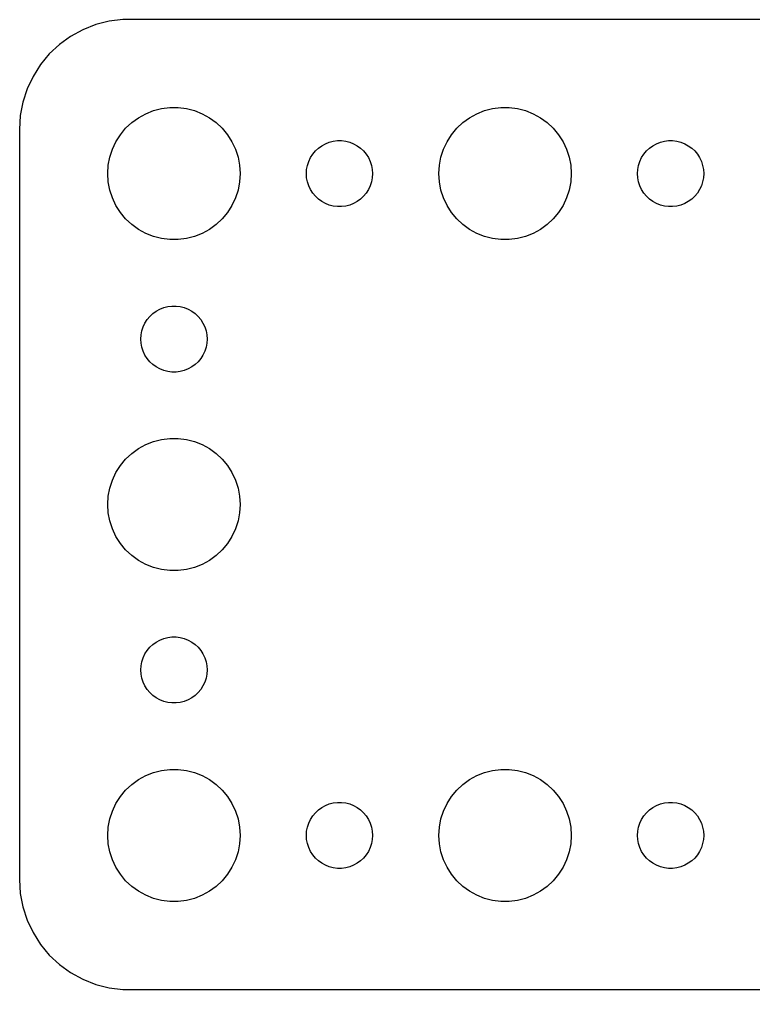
# Model space of a CAD drawing. Header units: metres. Extents: x -37 to 37, y 248 to 508.
# Drawn here: x -37 to -3.74, y 464.01 to 507.99 of the extents above; entities that cross this region are included whole.
import ezdxf

# ---------------------------------------------------------------- set-up
doc = ezdxf.new("R2010")
doc.units = ezdxf.units.M

msp = doc.modelspace()

# ---------------------------------------------------------------- linework, layer by layer
for p, q in [((-32.3139, 507.99), (-32.9369, 507.911)), ((32.3139, 507.99), (-32.3139, 507.99)), ((-33.5451, 507.755), (-34.1289, 507.524)), ((-32.9369, 507.911), (-33.5451, 507.755)), ((-34.6791, 507.222), (-35.1871, 506.853)), ((-34.1289, 507.524), (-34.6791, 507.222)), ((-35.1871, 506.853), (-35.6448, 506.423)), ((-35.6448, 506.423), (-36.0451, 505.939)), ((-36.0451, 505.939), (-36.3815, 505.409)), ((-36.3815, 505.409), (-36.6489, 504.841)), ((-36.6489, 504.841), (-36.8429, 504.243)), ((-36.8429, 504.243), (-36.9606, 503.627)), ((-36.9606, 503.627), (-37, 503)), ((-31.6075, 503.533), (-31.2773, 503.714)), ((-31.2773, 503.714), (-30.927, 503.853)), ((-30.927, 503.853), (-30.5621, 503.947)), ((-30.5621, 503.947), (-30.1884, 503.994)), ((-30.1884, 503.994), (-29.8116, 503.994)), ((-29.8116, 503.994), (-29.4379, 503.947)), ((-29.4379, 503.947), (-29.0729, 503.853)), ((-29.0729, 503.853), (-28.7227, 503.714)), ((-28.7227, 503.714), (-28.3925, 503.533)), ((-16.6075, 503.533), (-16.2773, 503.714)), ((-16.2773, 503.714), (-15.927, 503.853)), ((-15.927, 503.853), (-15.5621, 503.947)), ((-15.5621, 503.947), (-15.1884, 503.994)), ((-15.1884, 503.994), (-14.8116, 503.994)), ((-14.8116, 503.994), (-14.4379, 503.947)), ((-14.4379, 503.947), (-14.0729, 503.853)), ((-14.0729, 503.853), (-13.7227, 503.714)), ((-13.7227, 503.714), (-13.3925, 503.533)), ((-32.1869, 503.054), (-31.9123, 503.312)), ((-31.9123, 503.312), (-31.6075, 503.533)), ((-28.3925, 503.533), (-28.0877, 503.312)), ((-28.0877, 503.312), (-27.8131, 503.054)), ((-17.1869, 503.054), (-16.9123, 503.312)), ((-16.9123, 503.312), (-16.6075, 503.533)), ((-13.3925, 503.533), (-13.0877, 503.312)), ((-13.0877, 503.312), (-12.8131, 503.054)), ((-37, 503), (-37, 469)), ((-32.6289, 502.445), (-32.427, 502.763)), ((-32.427, 502.763), (-32.1869, 503.054)), ((-27.8131, 503.054), (-27.5729, 502.763)), ((-27.5729, 502.763), (-27.3711, 502.445)), ((-17.6289, 502.445), (-17.427, 502.763)), ((-17.427, 502.763), (-17.1869, 503.054)), ((-12.8131, 503.054), (-12.5729, 502.763)), ((-12.5729, 502.763), (-12.3711, 502.445)), ((-32.7893, 502.104), (-32.6289, 502.445)), ((-27.3711, 502.445), (-27.2107, 502.104)), ((-23.4561, 502.156), (-23.3037, 502.266)), ((-23.3037, 502.266), (-23.1387, 502.357)), ((-23.1387, 502.357), (-22.9635, 502.427)), ((-22.9635, 502.427), (-22.7811, 502.473)), ((-22.7811, 502.473), (-22.5942, 502.497)), ((-22.5942, 502.497), (-22.4058, 502.497)), ((-22.4058, 502.497), (-22.2189, 502.473)), ((-22.2189, 502.473), (-22.0365, 502.427)), ((-22.0365, 502.427), (-21.8613, 502.357)), ((-21.8613, 502.357), (-21.6963, 502.266)), ((-21.6963, 502.266), (-21.5439, 502.156)), ((-17.7893, 502.104), (-17.6289, 502.445)), ((-12.3711, 502.445), (-12.2107, 502.104)), ((-8.45613, 502.156), (-8.30373, 502.266)), ((-8.30373, 502.266), (-8.13866, 502.357)), ((-8.13866, 502.357), (-7.96352, 502.427)), ((-7.96352, 502.427), (-7.78107, 502.473)), ((-7.78107, 502.473), (-7.59418, 502.497)), ((-7.59418, 502.497), (-7.40581, 502.497)), ((-7.40581, 502.497), (-7.21892, 502.473)), ((-7.21892, 502.473), (-7.03647, 502.427)), ((-7.03647, 502.427), (-6.86133, 502.357)), ((-6.86133, 502.357), (-6.69626, 502.266)), ((-6.69626, 502.266), (-6.54385, 502.156)), ((-32.9057, 501.746), (-32.7893, 502.104)), ((-27.2107, 502.104), (-27.0942, 501.746)), ((-23.8145, 501.723), (-23.7135, 501.882)), ((-23.7135, 501.882), (-23.5934, 502.027)), ((-23.5934, 502.027), (-23.4561, 502.156)), ((-21.5439, 502.156), (-21.4065, 502.027)), ((-21.4065, 502.027), (-21.2865, 501.882)), ((-21.2865, 501.882), (-21.1855, 501.723)), ((-17.9057, 501.746), (-17.7893, 502.104)), ((-12.2107, 502.104), (-12.0942, 501.746)), ((-8.81445, 501.723), (-8.71352, 501.882)), ((-8.71352, 501.882), (-8.59344, 502.027)), ((-8.59344, 502.027), (-8.45613, 502.156)), ((-6.54385, 502.156), (-6.40654, 502.027)), ((-6.40654, 502.027), (-6.28647, 501.882)), ((-6.28647, 501.882), (-6.18553, 501.723)), ((-33, 501), (-32.9763, 501.376)), ((-32.9763, 501.376), (-32.9057, 501.746)), ((-27.0942, 501.746), (-27.0237, 501.376)), ((-27.0237, 501.376), (-27, 501)), ((-23.9882, 501.188), (-23.9529, 501.373)), ((-23.9529, 501.373), (-23.8947, 501.552)), ((-23.8947, 501.552), (-23.8145, 501.723)), ((-21.1855, 501.723), (-21.1053, 501.552)), ((-21.1053, 501.552), (-21.0471, 501.373)), ((-21.0471, 501.373), (-21.0118, 501.188)), ((-18, 501), (-17.9763, 501.376)), ((-17.9763, 501.376), (-17.9057, 501.746)), ((-12.0942, 501.746), (-12.0237, 501.376)), ((-12.0237, 501.376), (-12, 501)), ((-8.98816, 501.188), (-8.95287, 501.373)), ((-8.95287, 501.373), (-8.89465, 501.552)), ((-8.89465, 501.552), (-8.81445, 501.723)), ((-6.18553, 501.723), (-6.10533, 501.552)), ((-6.10533, 501.552), (-6.04712, 501.373)), ((-6.04712, 501.373), (-6.01183, 501.188)), ((-32.9763, 500.624), (-33, 501)), ((-27, 501), (-27.0237, 500.624)), ((-24, 501), (-23.9882, 501.188)), ((-23.9882, 500.812), (-24, 501)), ((-21.0118, 501.188), (-21, 501)), ((-21, 501), (-21.0118, 500.812)), ((-17.9763, 500.624), (-18, 501)), ((-12, 501), (-12.0237, 500.624)), ((-9, 501), (-8.98816, 501.188)), ((-8.98816, 500.812), (-9, 501)), ((-6.01183, 501.188), (-6, 501)), ((-6, 501), (-6.01183, 500.812)), ((-32.9057, 500.254), (-32.9763, 500.624)), ((-27.0237, 500.624), (-27.0942, 500.254)), ((-23.9529, 500.627), (-23.9882, 500.812)), ((-23.8947, 500.448), (-23.9529, 500.627)), ((-21.0471, 500.627), (-21.1053, 500.448)), ((-21.0118, 500.812), (-21.0471, 500.627)), ((-17.9057, 500.254), (-17.9763, 500.624)), ((-12.0237, 500.624), (-12.0942, 500.254)), ((-8.95287, 500.627), (-8.98816, 500.812)), ((-8.89465, 500.448), (-8.95287, 500.627)), ((-6.04712, 500.627), (-6.10533, 500.448)), ((-6.01183, 500.812), (-6.04712, 500.627)), ((-32.7893, 499.896), (-32.9057, 500.254)), ((-27.0942, 500.254), (-27.2107, 499.896)), ((-23.8145, 500.277), (-23.8947, 500.448)), ((-23.7135, 500.118), (-23.8145, 500.277)), ((-23.5934, 499.973), (-23.7135, 500.118)), ((-21.2865, 500.118), (-21.4065, 499.973)), ((-21.1855, 500.277), (-21.2865, 500.118)), ((-21.1053, 500.448), (-21.1855, 500.277)), ((-17.7893, 499.896), (-17.9057, 500.254)), ((-12.0942, 500.254), (-12.2107, 499.896)), ((-8.81445, 500.277), (-8.89465, 500.448)), ((-8.71352, 500.118), (-8.81445, 500.277)), ((-8.59344, 499.973), (-8.71352, 500.118)), ((-6.28647, 500.118), (-6.40654, 499.973)), ((-6.18553, 500.277), (-6.28647, 500.118)), ((-6.10533, 500.448), (-6.18553, 500.277)), ((-32.6289, 499.555), (-32.7893, 499.896)), ((-27.2107, 499.896), (-27.3711, 499.555)), ((-23.4561, 499.844), (-23.5934, 499.973)), ((-23.3037, 499.734), (-23.4561, 499.844)), ((-23.1387, 499.643), (-23.3037, 499.734)), ((-22.9635, 499.573), (-23.1387, 499.643)), ((-21.8613, 499.643), (-22.0365, 499.573)), ((-21.6963, 499.734), (-21.8613, 499.643)), ((-21.5439, 499.844), (-21.6963, 499.734)), ((-21.4065, 499.973), (-21.5439, 499.844)), ((-17.6289, 499.555), (-17.7893, 499.896)), ((-12.2107, 499.896), (-12.3711, 499.555)), ((-8.45613, 499.844), (-8.59344, 499.973)), ((-8.30373, 499.734), (-8.45613, 499.844)), ((-8.13866, 499.643), (-8.30373, 499.734)), ((-7.96352, 499.573), (-8.13866, 499.643)), ((-6.86133, 499.643), (-7.03647, 499.573)), ((-6.69626, 499.734), (-6.86133, 499.643)), ((-6.54385, 499.844), (-6.69626, 499.734)), ((-6.40654, 499.973), (-6.54385, 499.844)), ((-32.427, 499.237), (-32.6289, 499.555)), ((-32.1869, 498.946), (-32.427, 499.237)), ((-27.5729, 499.237), (-27.8131, 498.946)), ((-27.3711, 499.555), (-27.5729, 499.237)), ((-22.7811, 499.527), (-22.9635, 499.573)), ((-22.5942, 499.503), (-22.7811, 499.527)), ((-22.4058, 499.503), (-22.5942, 499.503)), ((-22.2189, 499.527), (-22.4058, 499.503)), ((-22.0365, 499.573), (-22.2189, 499.527)), ((-17.427, 499.237), (-17.6289, 499.555)), ((-17.1869, 498.946), (-17.427, 499.237)), ((-12.5729, 499.237), (-12.8131, 498.946)), ((-12.3711, 499.555), (-12.5729, 499.237)), ((-7.78107, 499.527), (-7.96352, 499.573)), ((-7.59418, 499.503), (-7.78107, 499.527)), ((-7.40581, 499.503), (-7.59418, 499.503)), ((-7.21892, 499.527), (-7.40581, 499.503)), ((-7.03647, 499.573), (-7.21892, 499.527)), ((-31.9123, 498.688), (-32.1869, 498.946)), ((-27.8131, 498.946), (-28.0877, 498.688)), ((-16.9123, 498.688), (-17.1869, 498.946)), ((-12.8131, 498.946), (-13.0877, 498.688)), ((-31.6075, 498.467), (-31.9123, 498.688)), ((-31.2773, 498.286), (-31.6075, 498.467)), ((-28.3925, 498.467), (-28.7227, 498.286)), ((-28.0877, 498.688), (-28.3925, 498.467)), ((-16.6075, 498.467), (-16.9123, 498.688)), ((-16.2773, 498.286), (-16.6075, 498.467)), ((-13.3925, 498.467), (-13.7227, 498.286)), ((-13.0877, 498.688), (-13.3925, 498.467)), ((-30.927, 498.147), (-31.2773, 498.286)), ((-30.5621, 498.053), (-30.927, 498.147)), ((-30.1884, 498.006), (-30.5621, 498.053)), ((-29.8116, 498.006), (-30.1884, 498.006)), ((-29.4379, 498.053), (-29.8116, 498.006)), ((-29.0729, 498.147), (-29.4379, 498.053)), ((-28.7227, 498.286), (-29.0729, 498.147)), ((-15.927, 498.147), (-16.2773, 498.286)), ((-15.5621, 498.053), (-15.927, 498.147)), ((-15.1884, 498.006), (-15.5621, 498.053)), ((-14.8116, 498.006), (-15.1884, 498.006)), ((-14.4379, 498.053), (-14.8116, 498.006)), ((-14.0729, 498.147), (-14.4379, 498.053)), ((-13.7227, 498.286), (-14.0729, 498.147)), ((-30.8037, 494.766), (-30.6387, 494.857)), ((-30.6387, 494.857), (-30.4635, 494.927)), ((-30.4635, 494.927), (-30.2811, 494.973)), ((-30.2811, 494.973), (-30.0942, 494.997)), ((-30.0942, 494.997), (-29.9058, 494.997)), ((-29.9058, 494.997), (-29.7189, 494.973)), ((-29.7189, 494.973), (-29.5365, 494.927)), ((-29.5365, 494.927), (-29.3613, 494.857)), ((-29.3613, 494.857), (-29.1963, 494.766)), ((-31.3145, 494.223), (-31.2135, 494.382)), ((-31.2135, 494.382), (-31.0934, 494.527)), ((-31.0934, 494.527), (-30.9561, 494.656)), ((-30.9561, 494.656), (-30.8037, 494.766)), ((-29.1963, 494.766), (-29.0439, 494.656)), ((-29.0439, 494.656), (-28.9065, 494.527)), ((-28.9065, 494.527), (-28.7865, 494.382)), ((-28.7865, 494.382), (-28.6855, 494.223)), ((-31.4529, 493.873), (-31.3947, 494.052)), ((-31.3947, 494.052), (-31.3145, 494.223)), ((-28.6855, 494.223), (-28.6053, 494.052)), ((-28.6053, 494.052), (-28.5471, 493.873)), ((-31.5, 493.5), (-31.4882, 493.688)), ((-31.4882, 493.312), (-31.5, 493.5)), ((-31.4882, 493.688), (-31.4529, 493.873)), ((-28.5471, 493.873), (-28.5118, 493.688)), ((-28.5118, 493.688), (-28.5, 493.5)), ((-28.5, 493.5), (-28.5118, 493.312)), ((-31.4529, 493.127), (-31.4882, 493.312)), ((-31.3947, 492.948), (-31.4529, 493.127)), ((-28.5471, 493.127), (-28.6053, 492.948)), ((-28.5118, 493.312), (-28.5471, 493.127)), ((-31.3145, 492.777), (-31.3947, 492.948)), ((-31.2135, 492.618), (-31.3145, 492.777)), ((-31.0934, 492.473), (-31.2135, 492.618)), ((-28.7865, 492.618), (-28.9065, 492.473)), ((-28.6855, 492.777), (-28.7865, 492.618)), ((-28.6053, 492.948), (-28.6855, 492.777)), ((-30.9561, 492.344), (-31.0934, 492.473)), ((-30.8037, 492.234), (-30.9561, 492.344)), ((-30.6387, 492.143), (-30.8037, 492.234)), ((-30.4635, 492.073), (-30.6387, 492.143)), ((-29.3613, 492.143), (-29.5365, 492.073)), ((-29.1963, 492.234), (-29.3613, 492.143)), ((-29.0439, 492.344), (-29.1963, 492.234)), ((-28.9065, 492.473), (-29.0439, 492.344)), ((-30.2811, 492.027), (-30.4635, 492.073)), ((-30.0942, 492.003), (-30.2811, 492.027)), ((-29.9058, 492.003), (-30.0942, 492.003)), ((-29.7189, 492.027), (-29.9058, 492.003)), ((-29.5365, 492.073), (-29.7189, 492.027)), ((-31.6075, 488.533), (-31.2773, 488.714)), ((-31.2773, 488.714), (-30.927, 488.853)), ((-30.927, 488.853), (-30.5621, 488.947)), ((-30.5621, 488.947), (-30.1884, 488.994)), ((-30.1884, 488.994), (-29.8116, 488.994)), ((-29.8116, 488.994), (-29.4379, 488.947)), ((-29.4379, 488.947), (-29.0729, 488.853)), ((-29.0729, 488.853), (-28.7227, 488.714)), ((-28.7227, 488.714), (-28.3925, 488.533)), ((-32.1869, 488.054), (-31.9123, 488.312)), ((-31.9123, 488.312), (-31.6075, 488.533)), ((-28.3925, 488.533), (-28.0877, 488.312)), ((-28.0877, 488.312), (-27.8131, 488.054)), ((-32.6289, 487.445), (-32.427, 487.763)), ((-32.427, 487.763), (-32.1869, 488.054)), ((-27.8131, 488.054), (-27.5729, 487.763)), ((-27.5729, 487.763), (-27.3711, 487.445)), ((-32.7893, 487.104), (-32.6289, 487.445)), ((-27.3711, 487.445), (-27.2107, 487.104)), ((-32.9057, 486.746), (-32.7893, 487.104)), ((-27.2107, 487.104), (-27.0942, 486.746)), ((-32.9763, 486.376), (-32.9057, 486.746)), ((-27.0942, 486.746), (-27.0237, 486.376)), ((-33, 486), (-32.9763, 486.376)), ((-32.9763, 485.624), (-33, 486)), ((-27.0237, 486.376), (-27, 486)), ((-27, 486), (-27.0237, 485.624)), ((-32.9057, 485.254), (-32.9763, 485.624)), ((-27.0237, 485.624), (-27.0942, 485.254)), ((-32.7893, 484.896), (-32.9057, 485.254)), ((-27.0942, 485.254), (-27.2107, 484.896)), ((-32.6289, 484.555), (-32.7893, 484.896)), ((-27.2107, 484.896), (-27.3711, 484.555)), ((-32.427, 484.237), (-32.6289, 484.555)), ((-32.1869, 483.946), (-32.427, 484.237)), ((-27.5729, 484.237), (-27.8131, 483.946)), ((-27.3711, 484.555), (-27.5729, 484.237)), ((-31.9123, 483.688), (-32.1869, 483.946)), ((-27.8131, 483.946), (-28.0877, 483.688)), ((-31.6075, 483.467), (-31.9123, 483.688)), ((-31.2773, 483.286), (-31.6075, 483.467)), ((-28.3925, 483.467), (-28.7227, 483.286)), ((-28.0877, 483.688), (-28.3925, 483.467)), ((-30.927, 483.147), (-31.2773, 483.286)), ((-30.5621, 483.053), (-30.927, 483.147)), ((-30.1884, 483.006), (-30.5621, 483.053)), ((-29.8116, 483.006), (-30.1884, 483.006)), ((-29.4379, 483.053), (-29.8116, 483.006)), ((-29.0729, 483.147), (-29.4379, 483.053)), ((-28.7227, 483.286), (-29.0729, 483.147)), ((-30.8037, 479.766), (-30.6387, 479.857)), ((-30.6387, 479.857), (-30.4635, 479.927)), ((-30.4635, 479.927), (-30.2811, 479.973)), ((-30.2811, 479.973), (-30.0942, 479.997)), ((-30.0942, 479.997), (-29.9058, 479.997)), ((-29.9058, 479.997), (-29.7189, 479.973)), ((-29.7189, 479.973), (-29.5365, 479.927)), ((-29.5365, 479.927), (-29.3613, 479.857)), ((-29.3613, 479.857), (-29.1963, 479.766)), ((-31.2135, 479.382), (-31.0934, 479.527)), ((-31.0934, 479.527), (-30.9561, 479.656)), ((-30.9561, 479.656), (-30.8037, 479.766)), ((-29.1963, 479.766), (-29.0439, 479.656)), ((-29.0439, 479.656), (-28.9065, 479.527)), ((-28.9065, 479.527), (-28.7865, 479.382)), ((-31.4529, 478.873), (-31.3947, 479.052)), ((-31.3947, 479.052), (-31.3145, 479.223)), ((-31.3145, 479.223), (-31.2135, 479.382)), ((-28.7865, 479.382), (-28.6855, 479.223)), ((-28.6855, 479.223), (-28.6053, 479.052)), ((-28.6053, 479.052), (-28.5471, 478.873)), ((-31.5, 478.5), (-31.4882, 478.688)), ((-31.4882, 478.688), (-31.4529, 478.873)), ((-28.5471, 478.873), (-28.5118, 478.688)), ((-28.5118, 478.688), (-28.5, 478.5)), ((-31.4882, 478.312), (-31.5, 478.5)), ((-31.4529, 478.127), (-31.4882, 478.312)), ((-31.3947, 477.948), (-31.4529, 478.127)), ((-28.5471, 478.127), (-28.6053, 477.948)), ((-28.5118, 478.312), (-28.5471, 478.127)), ((-28.5, 478.5), (-28.5118, 478.312)), ((-31.3145, 477.777), (-31.3947, 477.948)), ((-31.2135, 477.618), (-31.3145, 477.777)), ((-28.6855, 477.777), (-28.7865, 477.618)), ((-28.6053, 477.948), (-28.6855, 477.777)), ((-31.0934, 477.473), (-31.2135, 477.618)), ((-30.9561, 477.344), (-31.0934, 477.473)), ((-30.8037, 477.234), (-30.9561, 477.344)), ((-30.6387, 477.143), (-30.8037, 477.234)), ((-29.1963, 477.234), (-29.3613, 477.143)), ((-29.0439, 477.344), (-29.1963, 477.234)), ((-28.9065, 477.473), (-29.0439, 477.344)), ((-28.7865, 477.618), (-28.9065, 477.473)), ((-30.4635, 477.073), (-30.6387, 477.143)), ((-30.2811, 477.027), (-30.4635, 477.073)), ((-30.0942, 477.003), (-30.2811, 477.027)), ((-29.9058, 477.003), (-30.0942, 477.003)), ((-29.7189, 477.027), (-29.9058, 477.003)), ((-29.5365, 477.073), (-29.7189, 477.027)), ((-29.3613, 477.143), (-29.5365, 477.073)), ((-31.6075, 473.533), (-31.2773, 473.714)), ((-31.2773, 473.714), (-30.927, 473.853)), ((-30.927, 473.853), (-30.5621, 473.947)), ((-30.5621, 473.947), (-30.1884, 473.994)), ((-30.1884, 473.994), (-29.8116, 473.994)), ((-29.8116, 473.994), (-29.4379, 473.947)), ((-29.4379, 473.947), (-29.0729, 473.853)), ((-29.0729, 473.853), (-28.7227, 473.714)), ((-28.7227, 473.714), (-28.3925, 473.533)), ((-16.6075, 473.533), (-16.2773, 473.714)), ((-16.2773, 473.714), (-15.927, 473.853)), ((-15.927, 473.853), (-15.5621, 473.947)), ((-15.5621, 473.947), (-15.1884, 473.994)), ((-15.1884, 473.994), (-14.8116, 473.994)), ((-14.8116, 473.994), (-14.4379, 473.947)), ((-14.4379, 473.947), (-14.0729, 473.853)), ((-14.0729, 473.853), (-13.7227, 473.714)), ((-13.7227, 473.714), (-13.3925, 473.533)), ((-32.1869, 473.054), (-31.9123, 473.312)), ((-31.9123, 473.312), (-31.6075, 473.533)), ((-28.3925, 473.533), (-28.0877, 473.312)), ((-28.0877, 473.312), (-27.8131, 473.054)), ((-17.1869, 473.054), (-16.9123, 473.312)), ((-16.9123, 473.312), (-16.6075, 473.533)), ((-13.3925, 473.533), (-13.0877, 473.312)), ((-13.0877, 473.312), (-12.8131, 473.054)), ((-32.427, 472.763), (-32.1869, 473.054)), ((-27.8131, 473.054), (-27.5729, 472.763)), ((-17.427, 472.763), (-17.1869, 473.054)), ((-12.8131, 473.054), (-12.5729, 472.763)), ((-32.7893, 472.104), (-32.6289, 472.445)), ((-32.6289, 472.445), (-32.427, 472.763)), ((-27.5729, 472.763), (-27.3711, 472.445)), ((-27.3711, 472.445), (-27.2107, 472.104)), ((-23.3037, 472.266), (-23.1387, 472.357)), ((-23.1387, 472.357), (-22.9635, 472.427)), ((-22.9635, 472.427), (-22.7811, 472.473)), ((-22.7811, 472.473), (-22.5942, 472.497)), ((-22.5942, 472.497), (-22.4058, 472.497)), ((-22.4058, 472.497), (-22.2189, 472.473)), ((-22.2189, 472.473), (-22.0365, 472.427)), ((-22.0365, 472.427), (-21.8613, 472.357)), ((-21.8613, 472.357), (-21.6963, 472.266)), ((-17.7893, 472.104), (-17.6289, 472.445)), ((-17.6289, 472.445), (-17.427, 472.763)), ((-12.5729, 472.763), (-12.3711, 472.445)), ((-12.3711, 472.445), (-12.2107, 472.104)), ((-8.30373, 472.266), (-8.13866, 472.357)), ((-8.13866, 472.357), (-7.96352, 472.427)), ((-7.96352, 472.427), (-7.78107, 472.473)), ((-7.78107, 472.473), (-7.59418, 472.497)), ((-7.59418, 472.497), (-7.40581, 472.497)), ((-7.40581, 472.497), (-7.21892, 472.473)), ((-7.21892, 472.473), (-7.03647, 472.427)), ((-7.03647, 472.427), (-6.86133, 472.357)), ((-6.86133, 472.357), (-6.69626, 472.266)), ((-32.9057, 471.746), (-32.7893, 472.104)), ((-27.2107, 472.104), (-27.0942, 471.746)), ((-23.7135, 471.882), (-23.5934, 472.027)), ((-23.5934, 472.027), (-23.4561, 472.156)), ((-23.4561, 472.156), (-23.3037, 472.266)), ((-21.6963, 472.266), (-21.5439, 472.156)), ((-21.5439, 472.156), (-21.4065, 472.027)), ((-21.4065, 472.027), (-21.2865, 471.882)), ((-17.9057, 471.746), (-17.7893, 472.104)), ((-12.2107, 472.104), (-12.0942, 471.746)), ((-8.71352, 471.882), (-8.59344, 472.027)), ((-8.59344, 472.027), (-8.45613, 472.156)), ((-8.45613, 472.156), (-8.30373, 472.266)), ((-6.69626, 472.266), (-6.54385, 472.156)), ((-6.54385, 472.156), (-6.40654, 472.027)), ((-6.40654, 472.027), (-6.28647, 471.882)), ((-32.9763, 471.376), (-32.9057, 471.746)), ((-27.0942, 471.746), (-27.0237, 471.376)), ((-23.9529, 471.373), (-23.8947, 471.552)), ((-23.8947, 471.552), (-23.8145, 471.723)), ((-23.8145, 471.723), (-23.7135, 471.882)), ((-21.2865, 471.882), (-21.1855, 471.723)), ((-21.1855, 471.723), (-21.1053, 471.552)), ((-21.1053, 471.552), (-21.0471, 471.373)), ((-17.9763, 471.376), (-17.9057, 471.746)), ((-12.0942, 471.746), (-12.0237, 471.376)), ((-8.95287, 471.373), (-8.89465, 471.552)), ((-8.89465, 471.552), (-8.81445, 471.723)), ((-8.81445, 471.723), (-8.71352, 471.882)), ((-6.28647, 471.882), (-6.18553, 471.723)), ((-6.18553, 471.723), (-6.10533, 471.552)), ((-6.10533, 471.552), (-6.04712, 471.373)), ((-33, 471), (-32.9763, 471.376)), ((-27.0237, 471.376), (-27, 471)), ((-24, 471), (-23.9882, 471.188)), ((-23.9882, 471.188), (-23.9529, 471.373)), ((-21.0471, 471.373), (-21.0118, 471.188)), ((-21.0118, 471.188), (-21, 471)), ((-18, 471), (-17.9763, 471.376)), ((-12.0237, 471.376), (-12, 471)), ((-9, 471), (-8.98816, 471.188)), ((-8.98816, 471.188), (-8.95287, 471.373)), ((-6.04712, 471.373), (-6.01183, 471.188)), ((-6.01183, 471.188), (-6, 471)), ((-32.9763, 470.624), (-33, 471)), ((-32.9057, 470.254), (-32.9763, 470.624)), ((-27.0237, 470.624), (-27.0942, 470.254)), ((-27, 471), (-27.0237, 470.624)), ((-23.9882, 470.812), (-24, 471)), ((-23.9529, 470.627), (-23.9882, 470.812)), ((-23.8947, 470.448), (-23.9529, 470.627)), ((-21.0471, 470.627), (-21.1053, 470.448)), ((-21.0118, 470.812), (-21.0471, 470.627)), ((-21, 471), (-21.0118, 470.812)), ((-17.9763, 470.624), (-18, 471)), ((-17.9057, 470.254), (-17.9763, 470.624)), ((-12.0237, 470.624), (-12.0942, 470.254)), ((-12, 471), (-12.0237, 470.624)), ((-8.98816, 470.812), (-9, 471)), ((-8.95287, 470.627), (-8.98816, 470.812)), ((-8.89465, 470.448), (-8.95287, 470.627)), ((-6.04712, 470.627), (-6.10533, 470.448)), ((-6.01183, 470.812), (-6.04712, 470.627)), ((-6, 471), (-6.01183, 470.812)), ((-32.7893, 469.896), (-32.9057, 470.254)), ((-27.0942, 470.254), (-27.2107, 469.896)), ((-23.8145, 470.277), (-23.8947, 470.448)), ((-23.7135, 470.118), (-23.8145, 470.277)), ((-21.1855, 470.277), (-21.2865, 470.118)), ((-21.1053, 470.448), (-21.1855, 470.277)), ((-17.7893, 469.896), (-17.9057, 470.254)), ((-12.0942, 470.254), (-12.2107, 469.896)), ((-8.81445, 470.277), (-8.89465, 470.448)), ((-8.71352, 470.118), (-8.81445, 470.277)), ((-6.18553, 470.277), (-6.28647, 470.118)), ((-6.10533, 470.448), (-6.18553, 470.277)), ((-32.6289, 469.555), (-32.7893, 469.896)), ((-27.2107, 469.896), (-27.3711, 469.555)), ((-23.5934, 469.973), (-23.7135, 470.118)), ((-23.4561, 469.844), (-23.5934, 469.973)), ((-23.3037, 469.734), (-23.4561, 469.844)), ((-23.1387, 469.643), (-23.3037, 469.734)), ((-21.6963, 469.734), (-21.8613, 469.643)), ((-21.5439, 469.844), (-21.6963, 469.734)), ((-21.4065, 469.973), (-21.5439, 469.844)), ((-21.2865, 470.118), (-21.4065, 469.973)), ((-17.6289, 469.555), (-17.7893, 469.896)), ((-12.2107, 469.896), (-12.3711, 469.555)), ((-8.59344, 469.973), (-8.71352, 470.118)), ((-8.45613, 469.844), (-8.59344, 469.973)), ((-8.30373, 469.734), (-8.45613, 469.844)), ((-8.13866, 469.643), (-8.30373, 469.734)), ((-6.69626, 469.734), (-6.86133, 469.643)), ((-6.54385, 469.844), (-6.69626, 469.734)), ((-6.40654, 469.973), (-6.54385, 469.844)), ((-6.28647, 470.118), (-6.40654, 469.973)), ((-32.427, 469.237), (-32.6289, 469.555)), ((-27.3711, 469.555), (-27.5729, 469.237)), ((-22.9635, 469.573), (-23.1387, 469.643)), ((-22.7811, 469.527), (-22.9635, 469.573)), ((-22.5942, 469.503), (-22.7811, 469.527)), ((-22.4058, 469.503), (-22.5942, 469.503)), ((-22.2189, 469.527), (-22.4058, 469.503)), ((-22.0365, 469.573), (-22.2189, 469.527)), ((-21.8613, 469.643), (-22.0365, 469.573)), ((-17.427, 469.237), (-17.6289, 469.555)), ((-12.3711, 469.555), (-12.5729, 469.237)), ((-7.96352, 469.573), (-8.13866, 469.643)), ((-7.78107, 469.527), (-7.96352, 469.573)), ((-7.59418, 469.503), (-7.78107, 469.527)), ((-7.40581, 469.503), (-7.59418, 469.503)), ((-7.21892, 469.527), (-7.40581, 469.503)), ((-7.03647, 469.573), (-7.21892, 469.527)), ((-6.86133, 469.643), (-7.03647, 469.573)), ((-37, 469), (-36.9606, 468.373)), ((-32.1869, 468.946), (-32.427, 469.237)), ((-31.9123, 468.688), (-32.1869, 468.946)), ((-27.8131, 468.946), (-28.0877, 468.688)), ((-27.5729, 469.237), (-27.8131, 468.946)), ((-17.1869, 468.946), (-17.427, 469.237)), ((-16.9123, 468.688), (-17.1869, 468.946)), ((-12.8131, 468.946), (-13.0877, 468.688)), ((-12.5729, 469.237), (-12.8131, 468.946)), ((-31.6075, 468.467), (-31.9123, 468.688)), ((-31.2773, 468.286), (-31.6075, 468.467)), ((-28.3925, 468.467), (-28.7227, 468.286)), ((-28.0877, 468.688), (-28.3925, 468.467)), ((-16.6075, 468.467), (-16.9123, 468.688)), ((-16.2773, 468.286), (-16.6075, 468.467)), ((-13.3925, 468.467), (-13.7227, 468.286)), ((-13.0877, 468.688), (-13.3925, 468.467)), ((-36.9606, 468.373), (-36.8429, 467.757)), ((-30.927, 468.147), (-31.2773, 468.286)), ((-30.5621, 468.053), (-30.927, 468.147)), ((-30.1884, 468.006), (-30.5621, 468.053)), ((-29.8116, 468.006), (-30.1884, 468.006)), ((-29.4379, 468.053), (-29.8116, 468.006)), ((-29.0729, 468.147), (-29.4379, 468.053)), ((-28.7227, 468.286), (-29.0729, 468.147)), ((-15.927, 468.147), (-16.2773, 468.286)), ((-15.5621, 468.053), (-15.927, 468.147)), ((-15.1884, 468.006), (-15.5621, 468.053)), ((-14.8116, 468.006), (-15.1884, 468.006)), ((-14.4379, 468.053), (-14.8116, 468.006)), ((-14.0729, 468.147), (-14.4379, 468.053)), ((-13.7227, 468.286), (-14.0729, 468.147)), ((-36.8429, 467.757), (-36.6489, 467.159)), ((-36.6489, 467.159), (-36.3815, 466.591)), ((-36.3815, 466.591), (-36.0451, 466.061)), ((-36.0451, 466.061), (-35.6448, 465.577)), ((-35.6448, 465.577), (-35.1871, 465.147)), ((-35.1871, 465.147), (-34.6791, 464.778)), ((-34.6791, 464.778), (-34.1289, 464.476)), ((-34.1289, 464.476), (-33.5451, 464.245)), ((-33.5451, 464.245), (-32.9369, 464.089)), ((-32.9369, 464.089), (-32.3139, 464.01)), ((-32.3139, 464.01), (32.3139, 464.01))]:
    msp.add_line(p, q)

doc.saveas('drawing.dxf')
